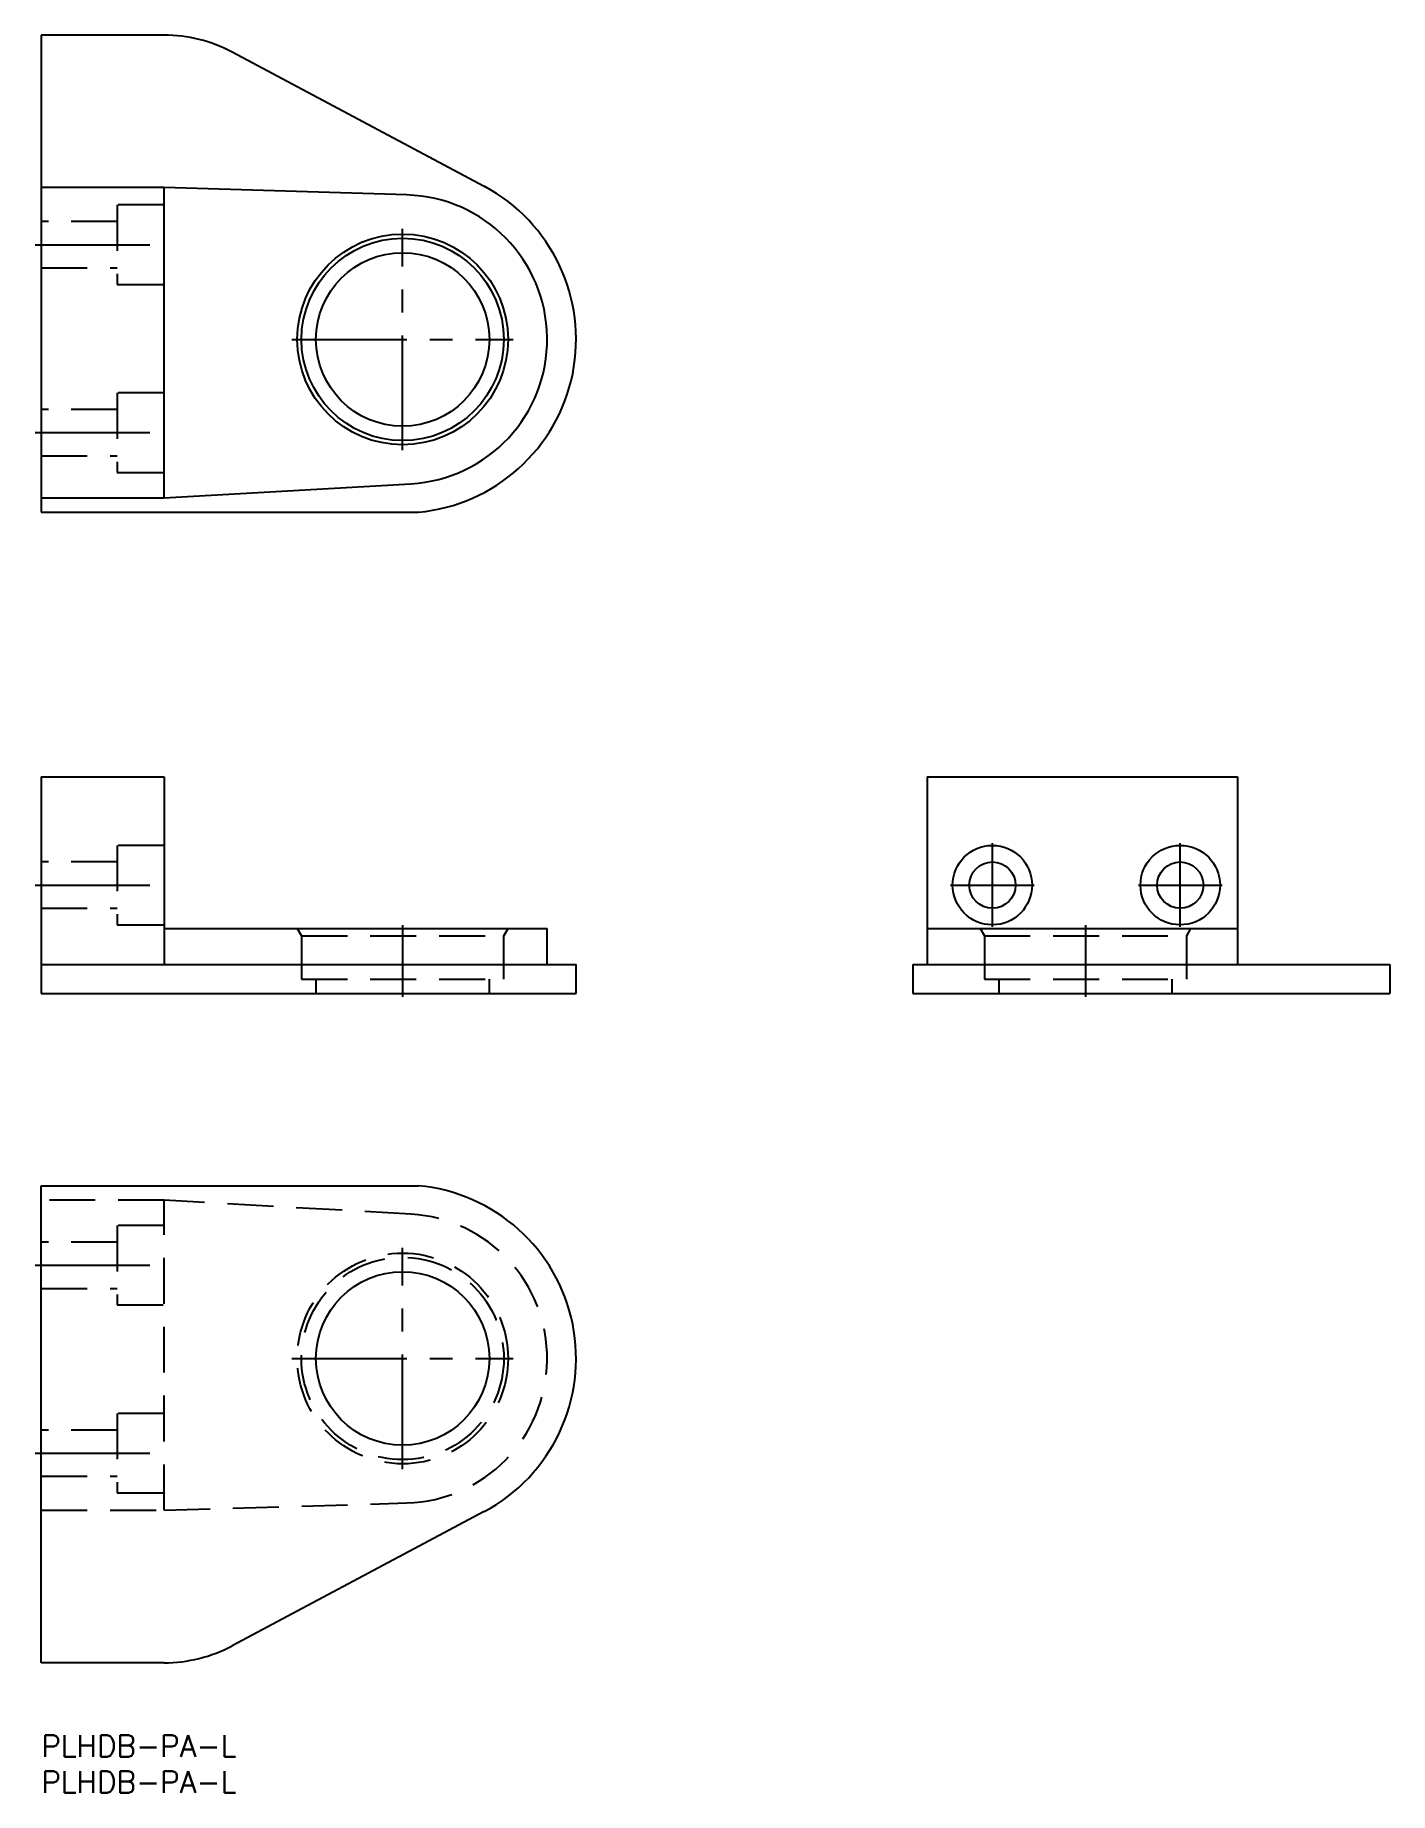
# Model space of a CAD drawing. Extents: x -1 to 187, y -8 to 235.
import ezdxf

# ---------------------------------------------------------------- set-up
doc = ezdxf.new("R2010")
doc.units = 0
doc.header["$LTSCALE"] = 0.5
doc.linetypes.add('CENTER', pattern=[50.8, 31.75, -6.35, 6.35, -6.35])
doc.linetypes.add('DASHED', pattern=[19.05, 12.7, -6.35])
for name, color, linetype in [('MSM_CENTER', 1, 'CENTER'), ('MSM_CONTINUOUS', 7, 'CONTINUOUS'), ('MSM_DASHED', 4, 'DASHED'), ('MSM_PART_NUMBER', 7, 'CONTINUOUS')]:
    doc.layers.add(name, color=color, linetype=linetype)
doc.styles.get("Standard").update_dxf_attribs({"font": 'txt.shx', "height": 3, "bigfont": 'bigfont.shx'})

msp = doc.modelspace()

# ---------------------------------------------------------------- linework, layer by layer
at = {"layer": 'MSM_CENTER'}
for p, q in [((50, 177.79), (50, 208.41)), ((-0.85, 206.2), (17.85, 206.2)), ((34.69, 193.1), (65.31, 193.1)), ((-0.85, 180.2), (17.85, 180.2)), ((131.6, 111.83), (131.6, 123.38)), ((157.6, 111.83), (157.6, 123.38)), ((-0.85, 117.6), (17.85, 117.6)), ((125.83, 117.6), (137.38, 117.6)), ((151.82, 117.6), (163.38, 117.6)), ((50, 112.05), (50, 102.15)), ((144.5, 112.05), (144.5, 102.15)), ((50, 36.79), (50, 67.41)), ((-0.85, 65), (17.85, 65)), ((34.69, 52.1), (65.31, 52.1)), ((-0.85, 39), (17.85, 39))]:
    msp.add_line(p, q, dxfattribs=at)
at = {"layer": 'MSM_CONTINUOUS'}
for p, q in [((0, 235.2), (0, 169.2)), ((17.01, 235.2), (0, 235.2)), ((61.28, 214.28), (26.41, 232.85)), ((17, 214.1), (0, 214.1)), ((50.6, 213.09), (17, 214.1)), ((17, 171.2), (17, 214.1)), ((17, 171.2), (51.13, 173.13)), ((0, 171.2), (17, 171.2)), ((0, 169.2), (52.19, 169.2)), ((0, 132.6), (0, 102.6)), ((0, 132.6), (17, 132.6)), ((17, 132.6), (17, 106.6)), ((122.6, 132.6), (122.6, 106.6)), ((122.6, 132.6), (165.5, 132.6)), ((165.5, 132.6), (165.5, 106.6)), ((17, 111.6), (70, 111.6)), ((70, 106.6), (70, 111.6)), ((122.6, 111.6), (165.5, 111.6)), ((0, 106.6), (74, 106.6)), ((74, 102.6), (74, 106.6)), ((120.6, 106.6), (186.6, 106.6)), ((120.6, 106.6), (120.6, 102.6)), ((186.6, 106.6), (186.6, 102.6)), ((0, 102.6), (74, 102.6)), ((120.6, 102.6), (186.6, 102.6)), ((0, 10), (0, 76)), ((0, 76), (52.19, 76)), ((61.28, 30.92), (26.41, 12.35)), ((17.01, 10), (0, 10))]:
    msp.add_line(p, q, dxfattribs=at)
for centre, radius in [((50, 193.1), 14.58), ((50, 193.1), 14), ((50, 193.1), 12), ((131.6, 117.6), 5.5), ((157.6, 117.6), 5.5), ((131.6, 117.6), 3.2), ((157.6, 117.6), 3.2), ((50, 52.1), 12)]:
    msp.add_circle(centre, radius, dxfattribs=at)
for centre, radius, start, end in [((17.01, 215.2), 20, 61.9654, 90), ((50, 193.1), 24, 275.2322, 61.9654), ((50, 193.1), 20, 273.2398, 88.2799), ((50, 52.1), 24, 298.0346, 84.7678), ((17.01, 30), 20, 270, 298.0346)]:
    msp.add_arc(centre, radius, start, end, dxfattribs=at)
at = {"layer": 'MSM_DASHED'}
for p, q in [((10.5, 211.7), (10.5, 200.7)), ((17, 211.7), (10.5, 211.7)), ((10.5, 209.4), (0, 209.4)), ((0, 203), (10.5, 203)), ((10.5, 200.7), (17, 200.7)), ((10.5, 185.7), (10.5, 174.7)), ((17, 185.7), (10.5, 185.7)), ((10.5, 183.4), (0, 183.4)), ((0, 177), (10.5, 177)), ((10.5, 174.7), (17, 174.7)), ((17, 123.1), (10.5, 123.1)), ((10.5, 123.1), (10.5, 112.1)), ((10.5, 120.8), (0, 120.8)), ((0, 114.4), (10.5, 114.4)), ((10.5, 112.1), (17, 112.1)), ((35.42, 111.6), (36, 110.6)), ((36, 110.6), (36, 104.6)), ((36, 110.6), (64, 110.6)), ((64, 110.6), (64.58, 111.6)), ((64, 104.6), (64, 110.6)), ((129.92, 111.6), (130.5, 110.6)), ((130.5, 110.6), (130.5, 104.6)), ((130.5, 110.6), (158.5, 110.6)), ((158.5, 110.6), (159.08, 111.6)), ((158.5, 104.6), (158.5, 110.6)), ((36, 104.6), (64, 104.6)), ((38, 104.6), (38, 102.6)), ((62, 102.6), (62, 104.6)), ((130.5, 104.6), (158.5, 104.6)), ((132.5, 104.6), (132.5, 102.6)), ((156.5, 102.6), (156.5, 104.6)), ((17, 74), (0, 74)), ((17, 31.1), (17, 74)), ((51.13, 72.07), (17, 74)), ((10.5, 68.2), (0, 68.2)), ((17, 70.5), (10.5, 70.5)), ((10.5, 70.5), (10.5, 59.5)), ((0, 61.8), (10.5, 61.8)), ((10.5, 59.5), (17, 59.5)), ((17, 44.5), (10.5, 44.5)), ((10.5, 44.5), (10.5, 33.5)), ((10.5, 42.2), (0, 42.2)), ((0, 35.8), (10.5, 35.8)), ((10.5, 33.5), (17, 33.5)), ((17, 31.1), (50.6, 32.11)), ((0, 31.1), (17, 31.1))]:
    msp.add_line(p, q, dxfattribs=at)
for radius in [14.58, 14]:
    msp.add_circle((50, 52.1), radius, dxfattribs=at)
msp.add_arc((50, 52.1), 20, 271.7201, 86.7602, dxfattribs=at)

# ---------------------------------------------------------------- texts
at = {"layer": 'MSM_PART_NUMBER'}
for p in [(0, -3), (0, -8)]:
    msp.add_text('PLHDB-PA-L', height=3, dxfattribs=at).set_placement(p)

doc.saveas('drawing.dxf')
